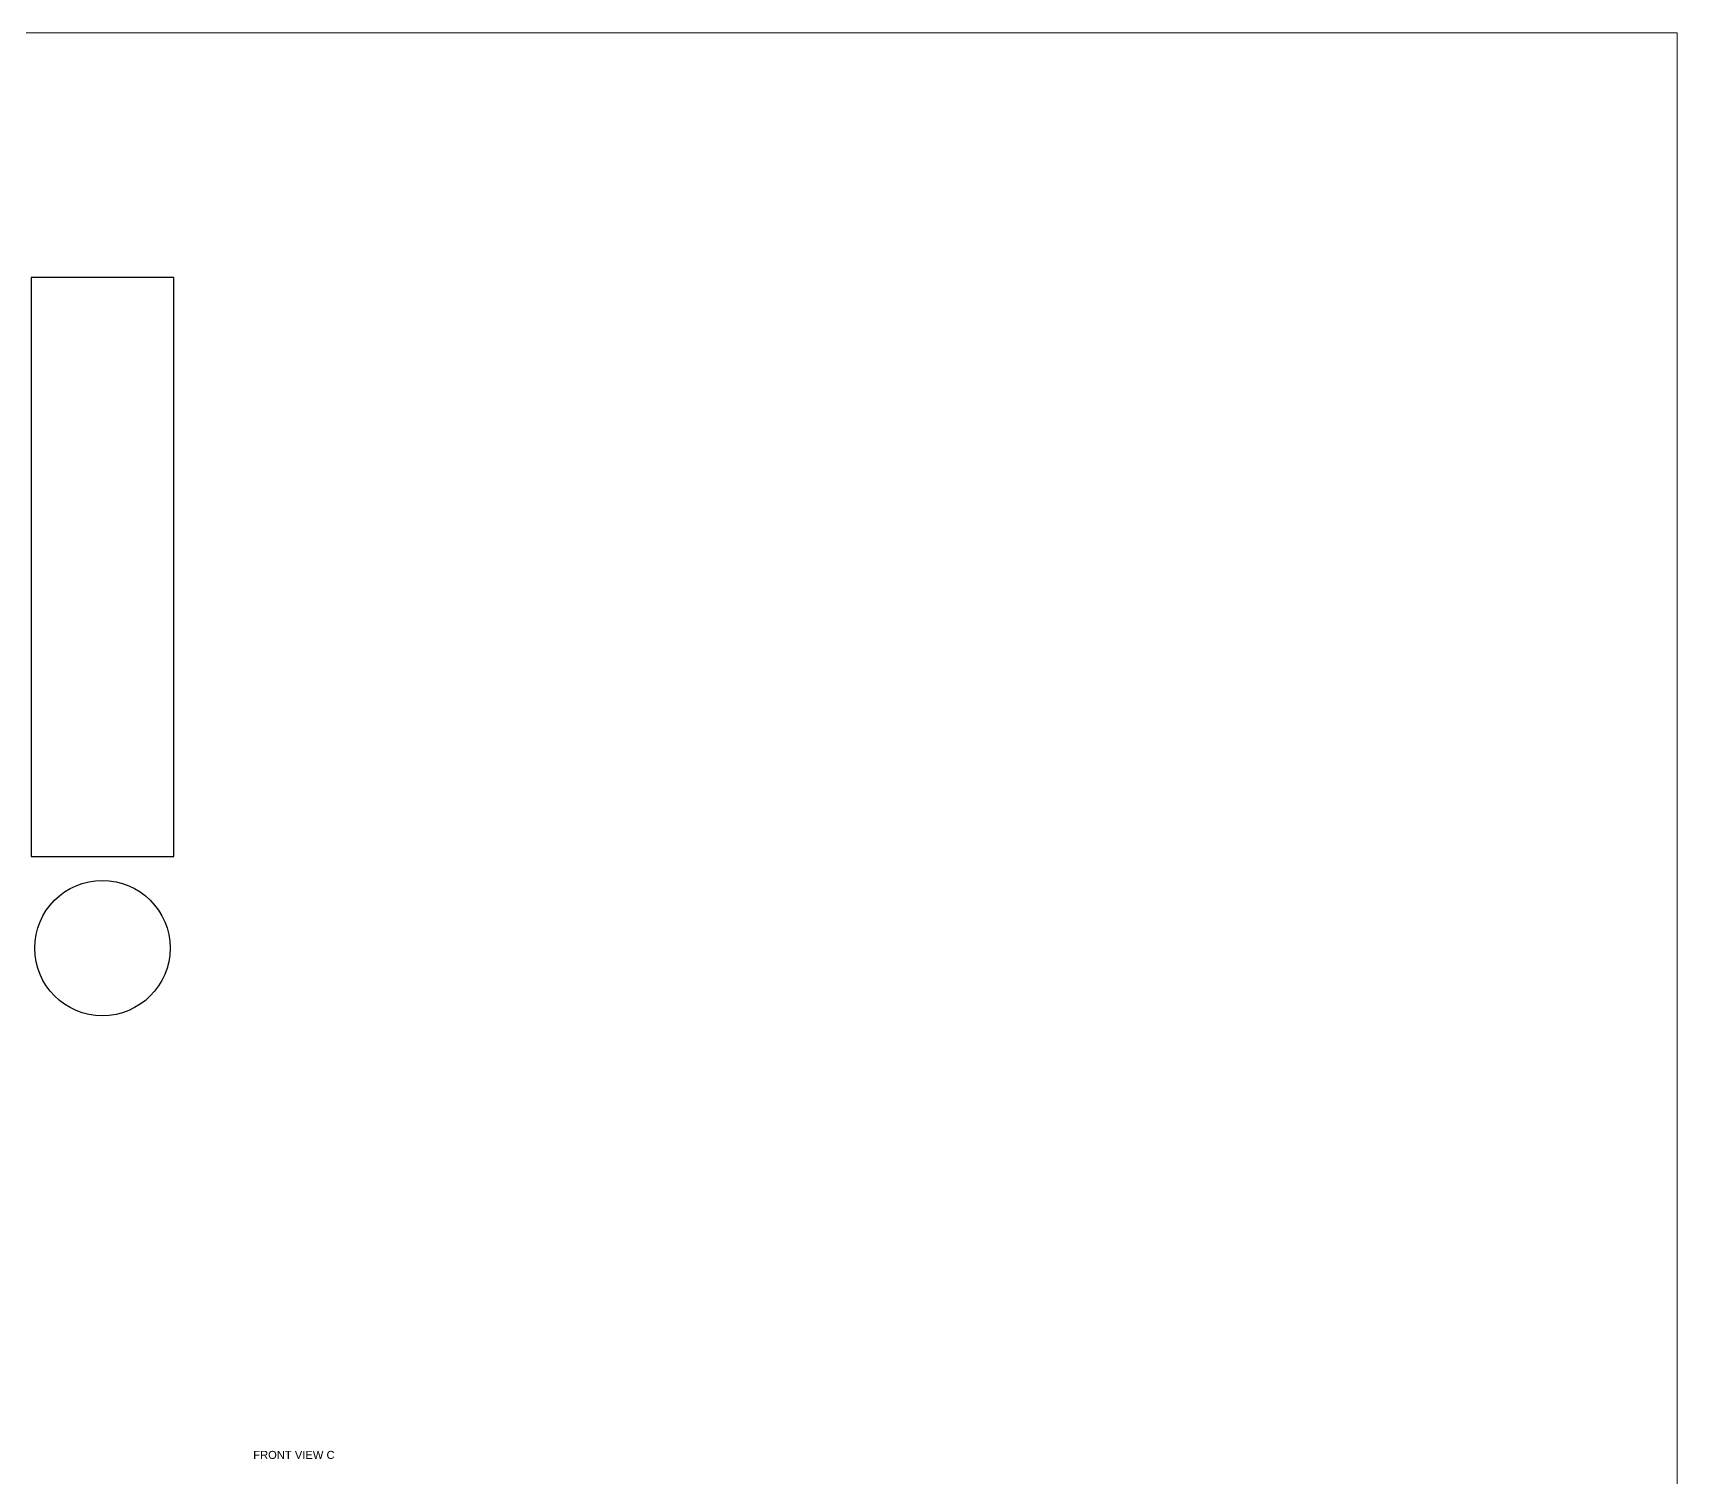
# Model space of a CAD drawing. Header units: millimetres. Extents: x -19300 to 834, y 3250 to 21602.
# Drawn here: x -9528 to 834, y 12506 to 21602 of the extents above; entities that cross this region are included whole.
import ezdxf

# ---------------------------------------------------------------- set-up
doc = ezdxf.new("R2010")
doc.units = ezdxf.units.MM
doc.header["$LTSCALE"] = 50
doc.layers.add('A01-_ELEVATION-056', color=5, linetype='Continuous', lineweight=25, true_color=0x0000ff)
doc.layers.add('DADA_FURNITURES', color=7, linetype='Continuous', lineweight=13)
doc.styles.add('Helvetica', font='')
doc.styles.get('Helvetica').set_extended_font_data('Helvetica')

msp = doc.modelspace()

# ---------------------------------------------------------------- linework, layer by layer
at = {"layer": 'A01-_ELEVATION-056', "color": 7, "linetype": 'Continuous', "flags": 128}
msp.add_lwpolyline([(-9539.2, 16413.9), (-8640.2, 16413.9), (-8640.2, 20061), (-9539.2, 20061), (-9539.2, 16413.9)], dxfattribs=at)
at = {"layer": 'A01-_ELEVATION-056'}
msp.add_circle((-9089.7, 15837.4), 426.5, dxfattribs=at)
at = {"layer": 'A01-_ELEVATION-056', "color": 7}
msp.add_circle((-9089.7, 15837.4), 426.5, dxfattribs=at)
at = {"layer": 'DADA_FURNITURES', "color": 7, "linetype": 'Continuous', "lineweight": 5, "transparency": 33554687, "flags": 128}
msp.add_lwpolyline([(-19300, 21602), (833.5, 21602), (833.5, 3250), (-19300, 3250)], close=True, dxfattribs=at)

# ---------------------------------------------------------------- texts
at = {"layer": 'DADA_FURNITURES', "color": 7, "transparency": 33554687, "insert": (-8139.2, 12670.5), "char_height": 50.436, "attachment_point": 1, "line_spacing_factor": 0.97755, "style": 'Helvetica'}
msp.add_mtext('FRONT VIEW C ', dxfattribs=at)

doc.saveas('drawing.dxf')
